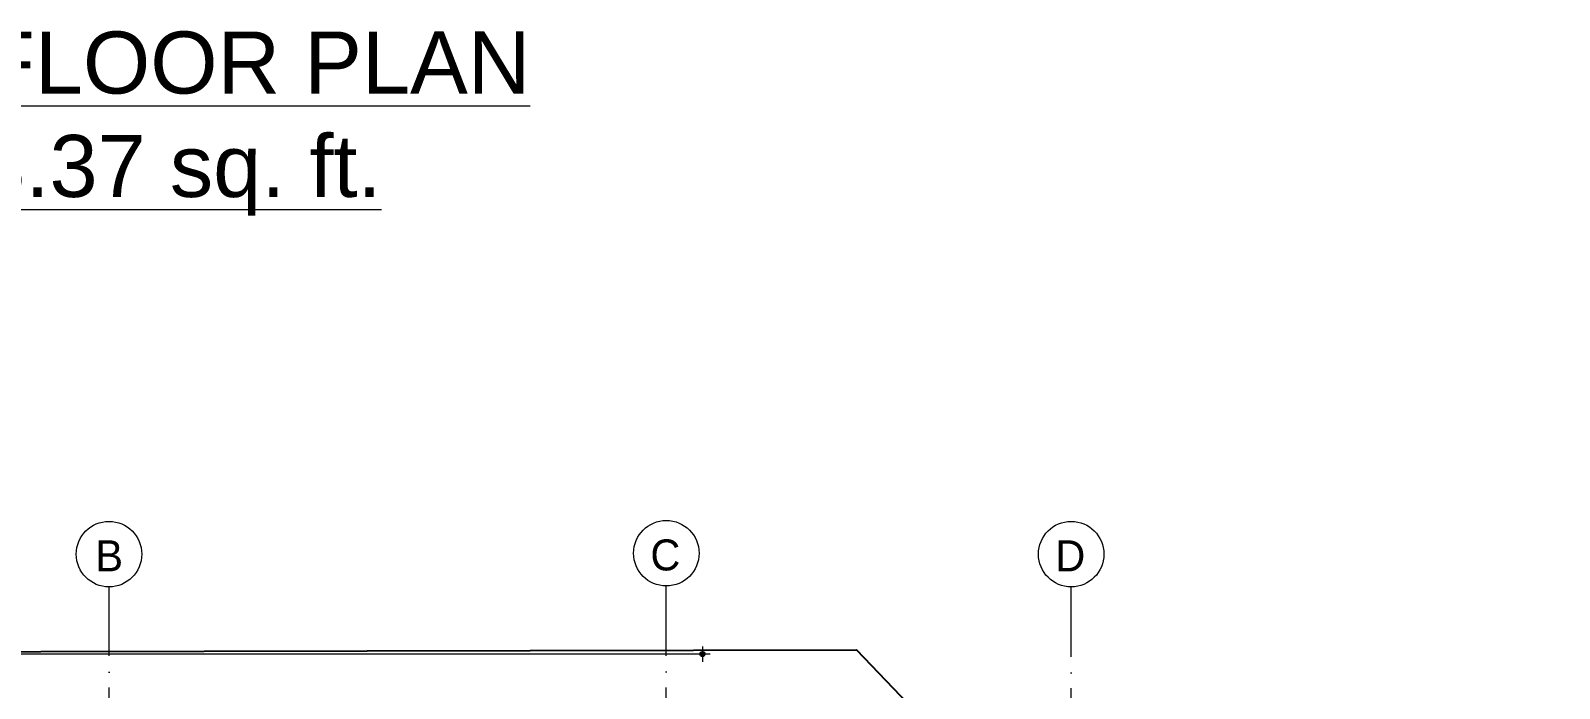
# Model space of a CAD drawing. Header units: inches. Extents: x 5914 to 162157, y -20538 to 282354.
# Drawn here: x 154248.5 to 154544.6, y -19151.5 to -19024.3 of the extents above; entities that cross this region are included whole.
import ezdxf

# ---------------------------------------------------------------- set-up
doc = ezdxf.new("R2010")
doc.units = ezdxf.units.IN
doc.header["$MEASUREMENT"] = 0
doc.header["$PDMODE"] = 99
doc.linetypes.add('ACAD_ISO04W100', pattern=[30, 24, -3, 0, -3])
for name, color, linetype, lineweight in [('CENTER  LINE RA', 10, 'ACAD_ISO04W100', 20), ('Hatch', 254, 'Continuous', 9), ('HATCH RA', 8, 'Continuous', 5), ('Text', 7, 'Continuous', 18), ('TEXTLAYER', 7, 'Continuous', 18)]:
    doc.layers.add(name, color=color, linetype=linetype, lineweight=lineweight)
doc.layers.add('lettring', color=7, linetype='Continuous')
doc.styles.add('DIM', font='dutch.ttf')
doc.styles.get("Standard").update_dxf_attribs({"font": 'arial.ttf'})
doc.styles.add('titles', font='GOTHICB.TTF')
doc.dimstyles.new('Copy of DIM 8', dxfattribs={"dimtxt": 6.5, "dimasz": 1, "dimexe": 6, "dimexo": 18, "dimgap": 1.6875, "dimtad": 1, "dimdec": 0, "dimzin": 3, "dimdsep": 46, "dimlunit": 4, "dimtxsty": 'DIM', "dimblk": 'dot 2', "dimcen": 0.09375, "dimse1": 1, "dimse2": 1, "dimclrd": 1, "dimclre": 1, "dimclrt": 256, "dimadec": 0, "dimazin": 0, "dimtfac": 0.75, "dimtdec": 0, "dimtix": 1, "dimtmove": 1, "dimatfit": 3, "dimldrblk": 'DOT', "dimfxl": 1, "dimtolj": 1, "dimtzin": 0, "dimlwd": 9, "dimlwe": 9, "dimarcsym": 0})

# ---------------------------------------------------------------- blocks, each defined once
blk = doc.blocks.new('dot1')
at = {"layer": 'Hatch'}
h = blk.add_hatch(color=256, dxfattribs=at)
edge = h.paths.add_edge_path()
edge.add_arc((0, 0), 1, 0, 360)
for p, q in [((3, 0), (-3, 0)), ((0, 3), (0, -3))]:
    blk.add_line(p, q, dxfattribs=at)
blk.add_circle((0, 0), 1, dxfattribs=at)
blk = doc.blocks.new('dot 2')
at = {"layer": 'Hatch', "xscale": 0.5, "yscale": 0.5, "zscale": 0.5}
blk.add_blockref('dot1', (0, 0), dxfattribs=at)
blk = doc.blocks.new('*D890')
at = {"layer": 'Defpoints', "color": 0, "transparency": 16777216}
for p in [(159853.42, -18528.57), (159853.42, -18629.81), (160179.37, -18629.81)]:
    blk.add_point(p, dxfattribs=at)
at = {"layer": 'lettring', "color": 1, "lineweight": 9, "transparency": 16777216}
blk.add_line((160178.37, -18528.57), (159854.42, -18528.57), dxfattribs=at)
at = {"layer": 'lettring', "color": 1, "lineweight": 9, "transparency": 16777216, "rotation": 180}
blk.add_blockref('dot 2', (159853.42, -18528.57), dxfattribs=at)
at = {"layer": 'lettring', "color": 1, "lineweight": 9, "transparency": 16777216}
blk.add_blockref('dot 2', (160179.37, -18528.57), dxfattribs=at)
at = {"layer": 'lettring', "transparency": 16777216, "insert": (160016.39, -18523.57), "char_height": 6.5, "attachment_point": 5, "style": 'DIM'}
blk.add_mtext('\\A1;27\'-2"', dxfattribs=at)
blk = doc.blocks.new('_Dot')
at = {"color": 0, "linetype": 'ByBlock', "lineweight": -2}
blk.add_line((-0.5, 0), (-1, 0), dxfattribs=at)
at = {"color": 0, "linetype": 'ByBlock', "const_width": 0.5}
blk.add_lwpolyline([(-0.25, 0, 1), (0.25, 0, 1)], format="xyb", close=True, dxfattribs=at)
blk = doc.blocks.new('nbc')
at = {"layer": 'CENTER  LINE RA', "linetype": 'ACAD_ISO04W100'}
for p, q in [((157748.23, -18980.32), (157748.23, -18515.46)), ((157856.14, -18980.29), (157856.14, -18515.29)), ((157934.54, -18980.46), (157934.54, -18515.46))]:
    blk.add_line(p, q, dxfattribs=at)
at = {"layer": 'Text'}
for centre in [(157748.23, -18509.12), (157748.23, -18509.12), (157748.23, -18509.12), (157856.14, -18508.94), (157856.14, -18508.94), (157856.14, -18508.94), (157934.54, -18509.12), (157934.54, -18509.12), (157934.54, -18509.12)]:
    blk.add_circle(centre, 6.34, dxfattribs=at)
at = {"layer": 'Text', "char_height": 6, "width": 68.6783, "attachment_point": 3, "rotation": 0.0035, "style": 'titles'}
for s, insert in [('{\\fStylus BT|b0|i0|c0|p34;B}', (157750.95, -18506.44)), ('{\\fStylus BT|b0|i0|c0|p34;C}', (157858.86, -18506.27)), ('{\\fStylus BT|b0|i0|c0|p34;D}', (157937.27, -18506.44))]:
    blk.add_mtext(s, dxfattribs=dict(at, insert=insert))
blk = doc.blocks.new('FGDFG')
at = {"layer": 'TEXTLAYER', "ltscale": 5, "insert": (154213.03, -19024.47), "char_height": 12, "width": 394.9279, "attachment_point": 1, "rotation": 0.0057}
blk.add_mtext('{\\LGROUND FLOOR PLAN \\P AREA: 763.37 sq. ft.}', dxfattribs=at)
blk = doc.blocks.new('BFKJV')
at = {"layer": 'Defpoints'}
blk.add_lwpolyline([(159798.56, -18528.57), (160209.18, -18527.75), (160344.5, -18669.01), (160345.31, -18968.87), (159798.56, -18968.11)], close=True, dxfattribs=at)
blk.add_blockref('nbc', (2316.23, -0.11))
at = {"layer": 'lettring'}
dim = blk.add_linear_dim(base=(159853.42, -18528.57), p1=(160179.37, -18629.81), p2=(159853.42, -18629.81), dimstyle='Copy of DIM 8', dxfattribs=at)
dim.commit()
dim.dimension.update_dxf_attribs({"geometry": '*D890', "text_midpoint": (160016.39, -18523.57)})

msp = doc.modelspace()

# ---------------------------------------------------------------- block references
at = {"layer": 'HATCH RA'}
for name, p in [('BFKJV', (-5800.73, -616.32)), ('FGDFG', (-53.06, 0))]:
    msp.add_blockref(name, p, dxfattribs=at)

doc.saveas('drawing.dxf')
